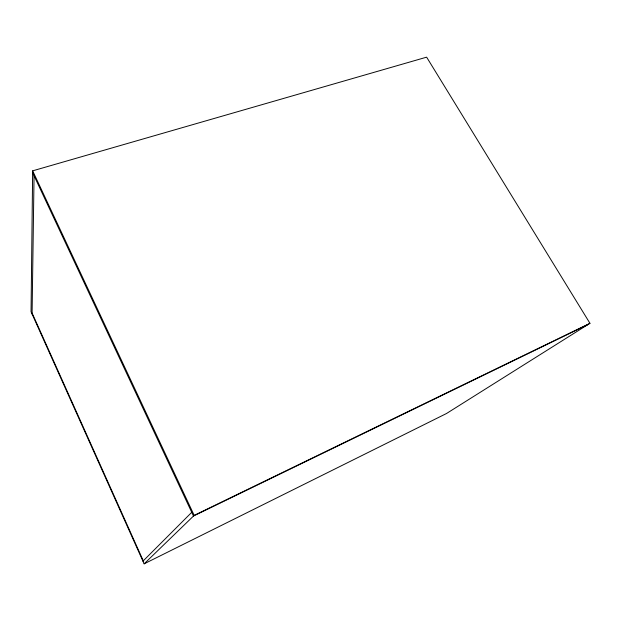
<?xml version="1.0" encoding="UTF-8"?>
<svg xmlns="http://www.w3.org/2000/svg" width="621" height="621" viewBox="0 0 621 621"><rect width="100%" height="100%" fill="white"/><g stroke="black" fill="none" stroke-linecap="round" stroke-linejoin="round"><path stroke-width="0.93" d="M32.657 170.837L31.05 311.734L144.134 563.837L446.507 413.508L589.95 323.308L426.627 57.163L32.657 170.837L194.179 515.368L144.134 563.837M32.082 314.04L34.054 175.782M142.946 561.174L191.734 512.317M194.179 515.368L589.95 323.308M588.071 324.488L193.48 516.043L32.634 172.739M32.098 313.038L143.288 560.833"/></g></svg>
